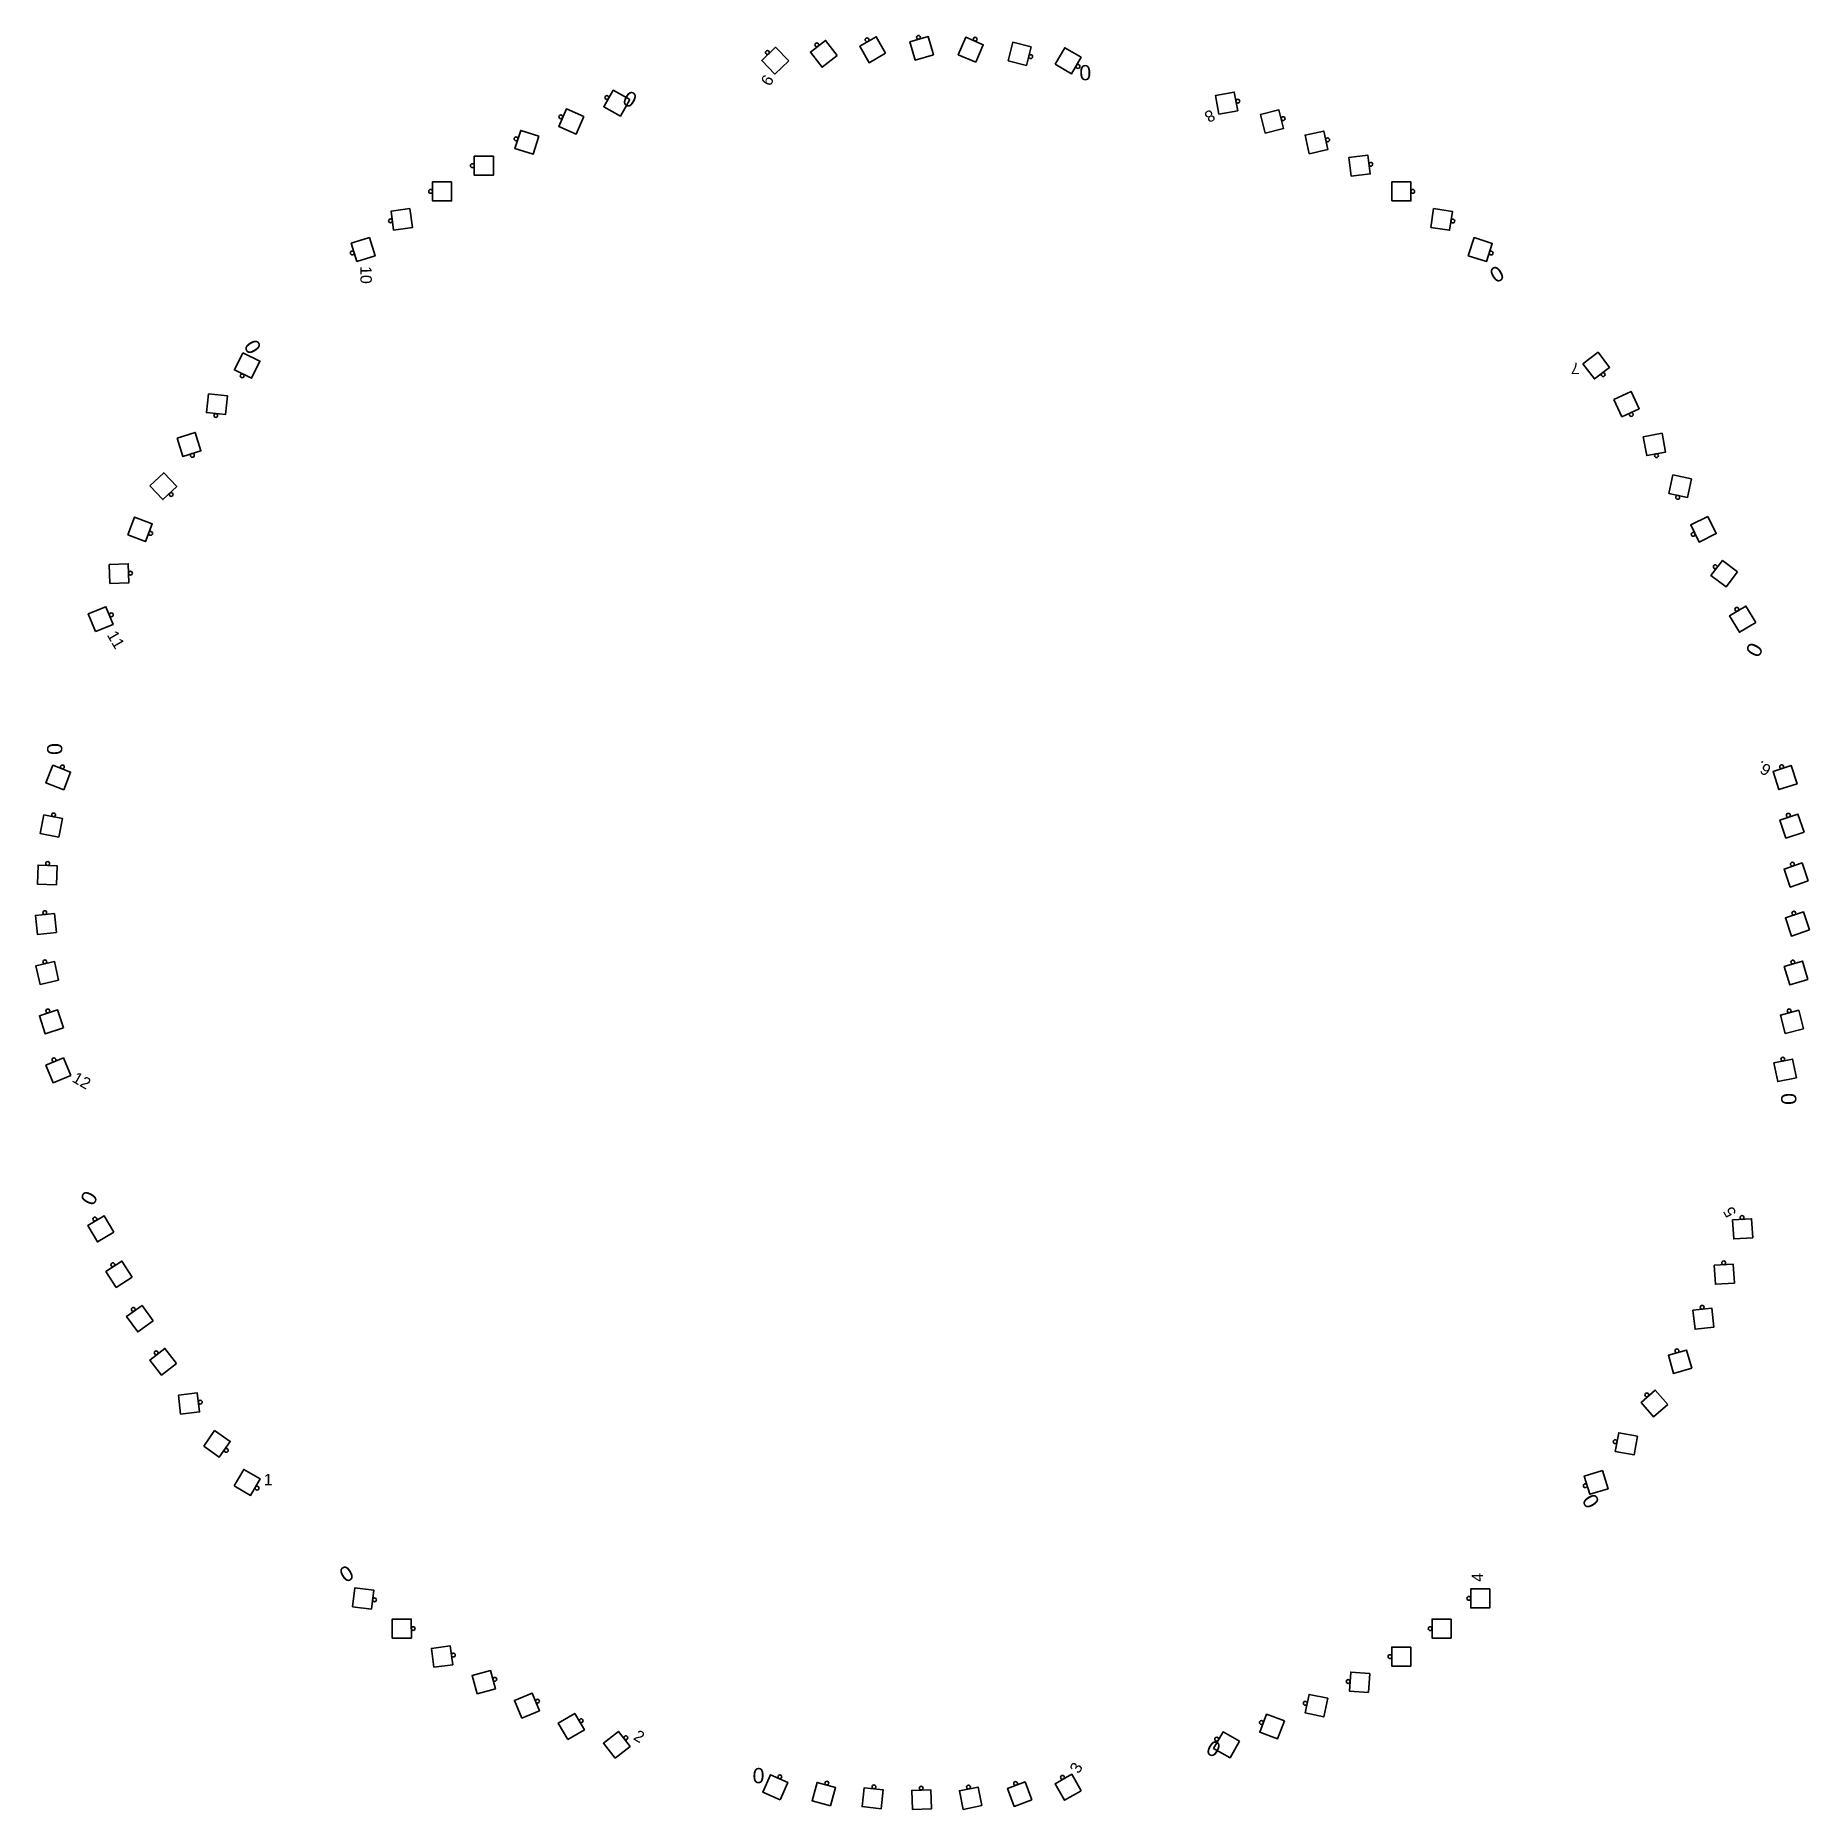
# Model space of a CAD drawing. Extents: x -279 to 280, y -279 to 280.
import ezdxf

# ---------------------------------------------------------------- set-up
doc = ezdxf.new("R2010")
doc.units = 0
doc.header["$MEASUREMENT"] = 0
doc.layers.get('0').update_dxf_attribs({"linetype": 'CONTINUOUS'})
doc.layers.add('EVERYTHING', color=7, linetype='CONTINUOUS')
doc.styles.get("Standard").update_dxf_attribs({"font": 'ARIAL.TTF'})

msp = doc.modelspace()

# ---------------------------------------------------------------- linework, layer by layer
at = {"layer": 'EVERYTHING', "color": 0}
for points in [[(-11.36, 274.45), (-14.33, 279.66), (-19.54, 276.69), (-16.57, 271.48)], [(3.71, 273.95), (2.05, 279.71), (-3.71, 278.05), (-2.05, 272.29)], [(-41.91, 272.02), (-46.06, 276.35), (-50.39, 272.2), (-46.24, 267.87)], [(-26.64, 273.73), (-30.31, 278.48), (-35.06, 274.81), (-31.39, 270.06)], [(17.03, 271.63), (19.39, 277.15), (13.87, 279.51), (11.51, 273.99)], [(27.21, 272.1), (33.02, 270.63), (34.49, 276.44), (28.68, 277.91)], [(42.05, 271.04), (47.22, 268.01), (50.25, 273.18), (45.08, 276.21)], [(-92, 259.87), (-97.23, 262.82), (-100.18, 257.59), (-94.95, 254.64)], [(93.67, 255.24), (99.58, 256.31), (98.51, 262.22), (92.6, 261.15)], [(-106.46, 254.48), (-111.95, 256.91), (-114.38, 251.42), (-108.89, 248.99)], [(108.26, 249.3), (114.07, 250.79), (112.58, 256.6), (106.77, 255.11)], [(-120.64, 248.32), (-126.36, 250.14), (-128.18, 244.42), (-122.46, 242.6)], [(122.13, 242.79), (127.99, 244.09), (126.69, 249.95), (120.83, 248.65)], [(-135, 242.02), (-141, 242.02), (-141, 236.02), (-135, 236.02)], [(135.4, 235.67), (141.35, 236.42), (140.6, 242.37), (134.65, 241.62)], [(-148.16, 233.92), (-154.16, 233.92), (-154.16, 227.92), (-148.16, 227.92)], [(148.16, 227.92), (154.16, 227.92), (154.16, 233.92), (148.16, 233.92)], [(-161.28, 225.47), (-167.22, 224.67), (-166.42, 218.73), (-160.48, 219.53)], [(160.44, 219.58), (166.37, 218.69), (167.26, 224.62), (161.33, 225.51)], [(-174.05, 216.34), (-179.78, 214.55), (-177.99, 208.82), (-172.26, 210.61)], [(172.25, 210.64), (177.96, 208.81), (179.79, 214.52), (174.08, 216.35)], [(-213.97, 180.03), (-216.59, 174.63), (-211.19, 172.01), (-208.57, 177.41)], [(208.38, 176.59), (212.01, 171.82), (216.78, 175.45), (213.15, 180.22)], [(218.11, 165.29), (220.66, 159.86), (226.09, 162.41), (223.54, 167.84)], [(-224.77, 167.15), (-225.4, 161.18), (-219.43, 160.55), (-218.8, 166.52)], [(-234.68, 153.13), (-232.89, 147.4), (-227.16, 149.19), (-228.95, 154.92)], [(227.42, 153.56), (228.52, 147.66), (234.42, 148.76), (233.32, 154.66)], [(-243.26, 138.13), (-239.15, 133.76), (-234.78, 137.87), (-238.89, 142.24)], [(236.73, 141.57), (235.45, 135.71), (241.31, 134.43), (242.59, 140.29)], [(-250.24, 122.68), (-244.64, 120.54), (-242.5, 126.14), (-248.1, 128.28)], [(247.73, 128.43), (242.35, 125.77), (245.01, 120.39), (250.39, 123.05)], [(-255.83, 107.3), (-249.83, 107.54), (-250.07, 113.54), (-256.07, 113.3)], [(257.15, 110.99), (252.38, 114.62), (248.75, 109.85), (253.52, 106.22)], [(-260.39, 92.18), (-254.82, 94.43), (-257.07, 100), (-262.64, 97.75)], [(262.84, 95.05), (259.77, 100.2), (254.62, 97.13), (257.69, 91.98)], [(-270.4, 42.27), (-268.23, 47.86), (-273.82, 50.03), (-275.99, 44.44)], [(275.88, 44.21), (274.05, 49.92), (268.34, 48.09), (270.17, 42.38)], [(-271.89, 27.33), (-270.75, 33.23), (-276.65, 34.37), (-277.79, 28.47)], [(278.07, 28.96), (276.16, 34.65), (270.47, 32.74), (272.38, 27.05)], [(-272.67, 12.35), (-272.47, 18.35), (-278.47, 18.55), (-278.67, 12.55)], [(279.38, 13.59), (277.43, 19.26), (271.76, 17.31), (273.71, 11.64)], [(-272.71, -2.68), (-273.32, 3.29), (-279.29, 2.68), (-278.68, -3.29)], [(279.8, -1.89), (277.89, 3.8), (272.2, 1.89), (274.11, -3.8)], [(-271.99, -17.73), (-273.29, -11.87), (-279.15, -13.17), (-277.85, -19.03)], [(279.31, -17.45), (277.57, -11.71), (271.83, -13.45), (273.57, -19.19)], [(-270.49, -32.78), (-272.34, -27.07), (-278.05, -28.92), (-276.2, -34.63)], [(277.92, -33.01), (276.43, -27.2), (270.62, -28.69), (272.11, -34.5)], [(-268.2, -47.79), (-270.47, -42.24), (-276.02, -44.51), (-273.75, -50.06)], [(275.65, -48.49), (274.45, -42.61), (268.57, -43.81), (269.77, -49.69)], [(-254.62, -97.13), (-257.69, -91.98), (-262.84, -95.05), (-259.77, -100.2)], [(261.9, -98.92), (261.56, -92.92), (255.56, -93.26), (255.9, -99.26)], [(-248.8, -111.3), (-252.07, -106.27), (-257.1, -109.54), (-253.83, -114.57)], [(256.11, -113.25), (255.78, -107.26), (249.79, -107.59), (250.12, -113.58)], [(-242.18, -125.1), (-245.68, -120.22), (-250.56, -123.72), (-247.06, -128.6)], [(249.68, -127.07), (249.03, -121.1), (243.06, -121.75), (243.71, -127.72)], [(-234.81, -138.52), (-238.5, -133.79), (-243.23, -137.48), (-239.54, -142.21)], [(242.73, -140.05), (241.07, -134.29), (235.31, -135.95), (236.97, -141.71)], [(-233.54, -154.5), (-227.58, -153.78), (-228.3, -147.82), (-234.26, -148.54)], [(235.15, -151.44), (231.2, -146.93), (226.69, -150.88), (230.64, -155.39)], [(-226.28, -164.58), (-221.37, -168.03), (-217.92, -163.12), (-222.83, -159.67)], [(225.6, -161.45), (219.7, -160.35), (218.6, -166.25), (224.5, -167.35)], [(-216.68, -177.11), (-211.49, -180.12), (-208.48, -174.93), (-213.67, -171.92)], [(214.57, -172.27), (208.83, -174.03), (210.59, -179.77), (216.33, -178.01)], [(-179.37, -215.19), (-173.41, -215.93), (-172.67, -209.97), (-178.63, -209.23)], [(179.02, -209.58), (173.02, -209.58), (173.02, -215.58), (179.02, -215.58)], [(-166.84, -225.11), (-160.84, -225.09), (-160.86, -219.09), (-166.86, -219.11)], [(166.85, -219.1), (160.85, -219.1), (160.85, -225.1), (166.85, -225.1)], [(-153.73, -234.29), (-147.79, -233.49), (-148.59, -227.55), (-154.53, -228.35)], [(154.16, -227.92), (148.16, -227.92), (148.16, -233.92), (154.16, -233.92)], [(-140.11, -242.7), (-134.32, -241.13), (-135.89, -235.34), (-141.68, -236.91)], [(141.19, -236.22), (135.2, -235.83), (134.81, -241.82), (140.8, -242.21)], [(-126.02, -250.3), (-120.48, -247.98), (-122.8, -242.44), (-128.34, -244.76)], [(127.96, -244.05), (122.09, -242.82), (120.86, -248.69), (126.73, -249.92)], [(-111.49, -257.06), (-106.31, -254.02), (-109.35, -248.84), (-114.53, -251.88)], [(114.29, -251.2), (108.67, -249.08), (106.55, -254.7), (112.17, -256.82)], [(-96.59, -262.94), (-91.88, -259.23), (-95.59, -254.52), (-100.3, -258.23)], [(100.18, -257.61), (94.97, -254.64), (92, -259.85), (97.21, -262.82)], [(-44.63, -276.07), (-42.19, -270.59), (-47.67, -268.15), (-50.11, -273.63)], [(50.24, -273.23), (47.27, -268.02), (42.06, -270.99), (45.03, -276.2)], [(-28.75, -277.96), (-27.16, -272.17), (-32.95, -270.58), (-34.54, -276.37)], [(-12.81, -278.89), (-12.13, -272.93), (-18.09, -272.25), (-18.77, -278.21)], [(3.13, -278.87), (2.87, -272.87), (-3.13, -273.13), (-2.87, -279.13)], [(18.99, -277.91), (17.79, -272.03), (11.91, -273.23), (13.11, -279.11)], [(34.71, -276.02), (32.6, -270.41), (26.99, -272.52), (29.1, -278.13)]]:
    msp.add_lwpolyline(points, close=True, dxfattribs=at)
for centre in [(-1, 279.46), (-48.64, 274.71), (-33.05, 277.12), (-17.23, 278.7), (16.86, 278.88), (34.34, 273.39), (49.26, 270.29), (-99.23, 260.5), (99.63, 259.37), (-113.71, 254.41), (113.91, 253.85), (-127.84, 247.46), (127.92, 247.15), (-141.6, 239.02), (141.57, 239.47), (-154.76, 230.92), (154.76, 230.92), (-167.42, 221.62), (167.41, 221.57), (-179.46, 211.51), (179.45, 211.48), (-214.15, 172.78), (214.76, 173.16), (-222.48, 160.27), (223.63, 160.59), (-229.85, 147.72), (231.58, 147.62), (-236.55, 135.38), (238.25, 134.48), (-243.01, 123.12), (243.14, 122.81), (250.09, 112.6), (-249.35, 110.57), (-255.39, 97.44), (256.88, 99.18), (-270.81, 49.51), (271.01, 49.58), (-273.59, 34.38), (273.12, 34.26), (-275.45, 19.05), (274.39, 18.85), (-276.37, 3.58), (274.86, 3.41), (-276.35, -11.94), (274.52, -12.01), (-275.38, -27.43), (273.37, -27.36), (-273.47, -42.82), (271.39, -42.62), (-260.57, -93), (258.53, -92.5), (252.75, -106.83), (-254.91, -107.4), (-248.47, -121.48), (245.98, -120.83), (238.03, -134.54), (-241.24, -135.16), (-227.35, -150.73), (228.55, -148.45), (-219.16, -165.92), (218.56, -163.19), (-209.47, -177.83), (209.14, -177.07), (-172.45, -213.03), (172.42, -212.58), (-160.25, -222.09), (160.25, -222.1), (-147.59, -230.44), (147.56, -230.92), (-134.52, -238.08), (134.41, -238.79), (-121.09, -244.98), (120.89, -245.64), (-107.32, -251.13), (107.05, -251.68), (-93.26, -256.5), (92.96, -256.95), (-44.69, -268.82), (44.37, -268.98), (-29.9, -270.8), (-15.04, -271.99), (-0.15, -272.4), (14.73, -272.04), (29.59, -270.9)]:
    msp.add_circle(centre, 0.6, dxfattribs=at)

# ---------------------------------------------------------------- texts
at = {"color": 0}
for s, height, rotation, p in [('0', 4.8, 181.52, (53.35, 270.79)), ('9', 3.6, 240.35, (-49.54, 268.05)), ('0', 4.8, 151.52, (-89.19, 261.19)), ('8', 3.6, 210.35, (91.12, 256.9)), ('10', 3.6, 270.35, (-176.93, 207.36)), ('0', 4.8, 211.52, (181.6, 207.84)), ('0', 4.8, 121.52, (-207.84, 181.6)), ('7', 3.6, 180.35, (207.36, 176.93)), ('11', 3.6, 300.35, (-256.9, 91.12)), ('0', 4.8, 241.52, (261.19, 89.19)), ('0', 4.8, 91.52, (-270.79, 53.35)), ('6.', 3.6, 150.35, (268.05, 49.54)), ('12', 3.6, 330.35, (-268.05, -49.54)), ('0', 4.8, 271.52, (270.79, -53.35)), ('0', 4.8, 61.52, (-261.19, -89.19)), ('5', 3.6, 120.35, (256.9, -91.12)), ('1', 3.6, 359.65, (-207.36, -176.93)), ('0', 4.8, 301.52, (207.84, -181.6)), ('0', 4.8, 31.52, (-181.6, -207.84)), ('4', 3.6, 90.35, (176.93, -207.36)), ('2', 3.6, 329.65, (-91.12, -256.9)), ('0', 4.8, 331.52, (89.19, -261.19)), ('0', 4.8, 358.48, (-53.35, -270.79)), ('3', 3.6, 60.35, (49.54, -268.05))]:
    msp.add_text(s, height=height, rotation=rotation, dxfattribs=at).set_placement(p)

doc.saveas('drawing.dxf')
